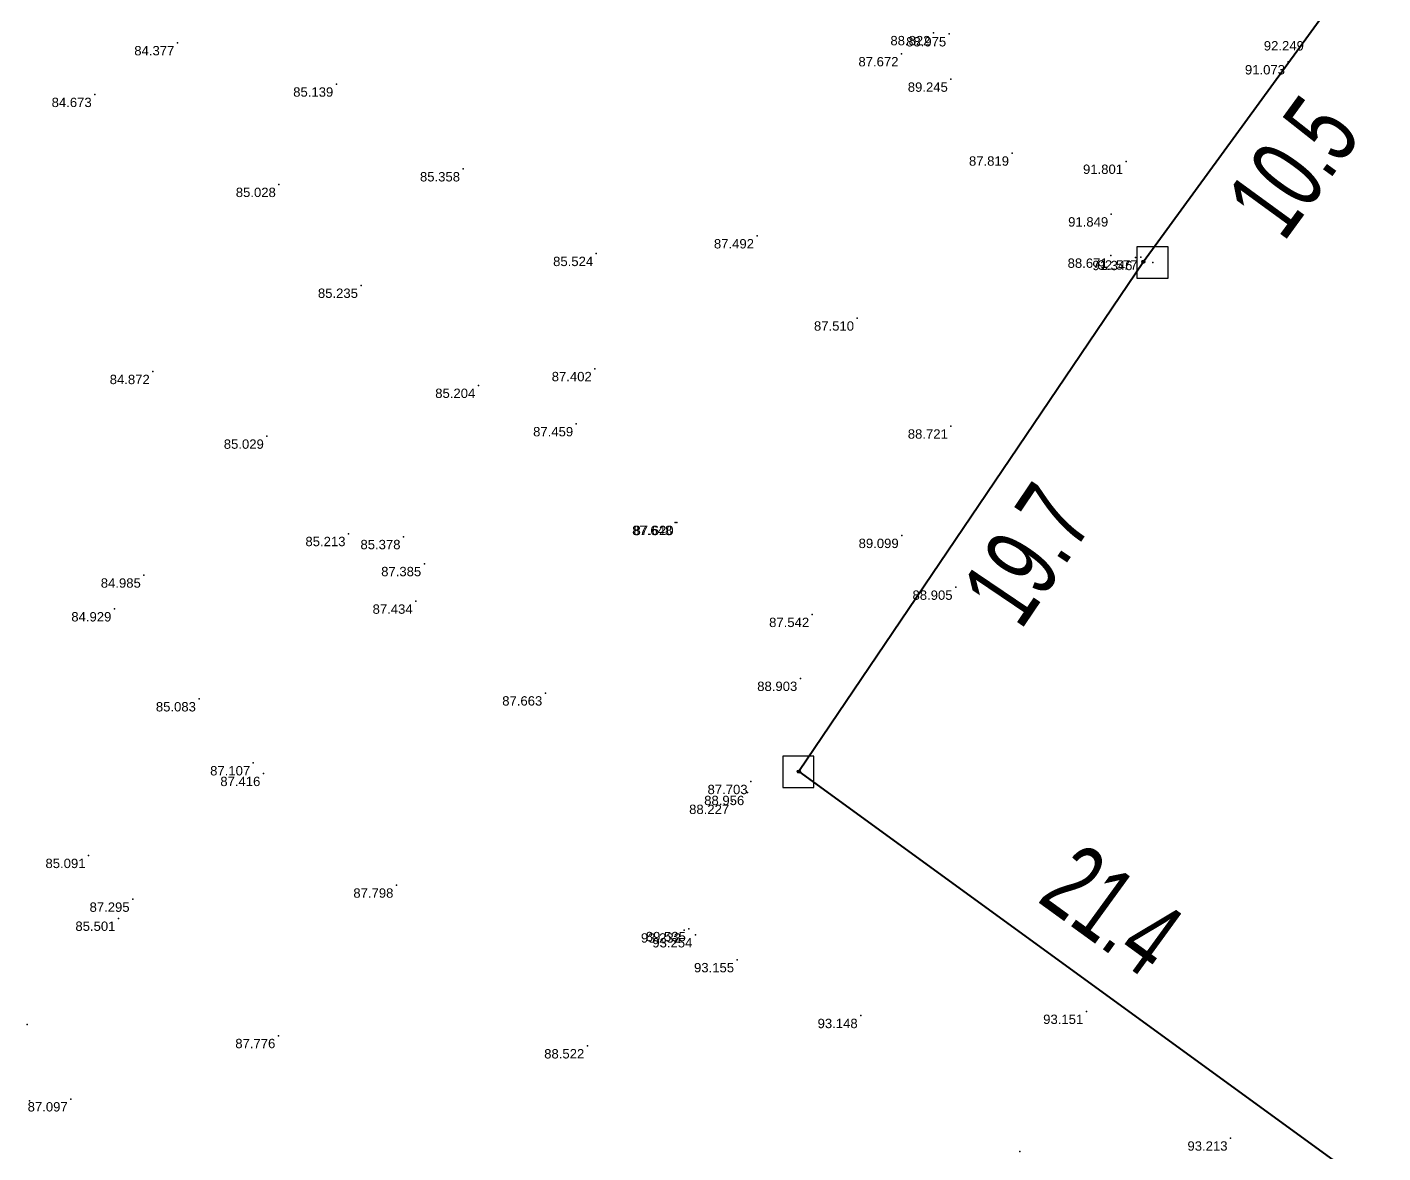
# Model space of a CAD drawing. Header units: millimetres. Extents: x 706139 to 707011, y 753722 to 954403.
# Drawn here: x 706416.78 to 706460.18, y 954221.62 to 954257.67 of the extents above; entities that cross this region are included whole.
import ezdxf
from ezdxf.enums import TextEntityAlignment as Align

# ---------------------------------------------------------------- set-up
doc = ezdxf.new("R2010")
doc.units = ezdxf.units.MM
doc.linetypes.add('SOLID_LINE', pattern=[0])
doc.layers.add('BD', color=1, linetype='Continuous', lineweight=40)
doc.layers.add('BD SYMBOL', color=7, linetype='Continuous', lineweight=30)
for name, color, linetype in [('dim', 7, 'Continuous'), ('Height', 7, 'Continuous'), ('SY SYMBOL', 7, 'Continuous')]:
    doc.layers.add(name, color=color, linetype=linetype)
doc.styles.add('DIM', font='ARIALN.TTF', dxfattribs={"width": 0.8, "height": 2.4})
doc.styles.get("Standard").update_dxf_attribs({"font": 'arial.ttf'})
doc.dimstyles.get("Standard").update_dxf_attribs({"dimtxt": 0.18, "dimasz": 0.18, "dimexe": 0.18, "dimexo": 0.0625, "dimgap": 0.09, "dimtad": 0, "dimtih": 1, "dimtoh": 1, "dimdec": 4, "dimzin": 0, "dimdsep": 46, "dimtxsty": 'Standard', "dimcen": 0.09, "dimadec": 0, "dimazin": 0, "dimtfac": 1, "dimtdec": 4, "dimtofl": 0, "dimtmove": 0, "dimatfit": 3, "dimfxl": 1, "dimtolj": 1, "dimtzin": 0, "dimarcsym": 0})

# ---------------------------------------------------------------- blocks, each defined once
blk = doc.blocks.new('BD')
at = {"linetype": 'ByBlock'}
for p, q in [((-0.037, -0.034), (0.037, 0.034)), ((-0.035, 0.035), (0.035, -0.035))]:
    blk.add_line(p, q, dxfattribs=at)
blk.add_circle((0, 0), 0.05)
blk.add_point((0, 0))
blk = doc.blocks.new('SYSTONE')
at = {"color": 6}
blk.add_polyline3d([(-0.256, -0.003, 0), (-0.256, -0.253, 0), (0.244, -0.253, 0), (0.244, 0.247, 0), (-0.256, 0.247, 0), (-0.256, -0.003, 0)], close=True, dxfattribs=at)
blk.add_point((0, 0), dxfattribs=at)
blk = doc.blocks.new('*D33')
at = {"layer": 'Defpoints', "color": 0, "transparency": 16777216}
for p in [(707707.544, 954227.462), (707701.331, 954218.939), (707703.021, 954217.707)]:
    blk.add_point(p, dxfattribs=at)
at = {"layer": 'dim', "color": 0, "transparency": 16777216, "insert": (707706.127, 954221.969), "char_height": 2.4, "attachment_point": 5, "rotation": 53.9091, "style": 'DIM'}
blk.add_mtext('\\A1;10.5', dxfattribs=at)
blk = doc.blocks.new('*D34')
at = {"layer": 'Defpoints', "color": 0, "transparency": 16777216}
for p in [(707701.331, 954218.939), (707690.298, 954202.609), (707692.109, 954201.386)]:
    blk.add_point(p, dxfattribs=at)
at = {"layer": 'dim', "color": 0, "transparency": 16777216, "insert": (707697.625, 954209.551), "char_height": 2.4, "attachment_point": 5, "rotation": 55.956, "style": 'DIM'}
blk.add_mtext('\\A1;19.7', dxfattribs=at)
blk = doc.blocks.new('*D35')
at = {"layer": 'Defpoints', "color": 0, "transparency": 16777216}
for p in [(707690.298, 954202.609), (707708.996, 954191.889), (707707.632, 954190.012)]:
    blk.add_point(p, dxfattribs=at)
at = {"layer": 'dim', "color": 0, "transparency": 16777216, "insert": (707700.329, 954198.188), "char_height": 2.4, "attachment_point": 5, "rotation": 323.9933, "style": 'DIM'}
blk.add_mtext('\\A1;21.4', dxfattribs=at)
blk = doc.blocks.new('FGHFGH')
at = {"layer": 'BD'}
for p, q in [((707707.54374, 954227.4622), (707701.33074, 954218.9392)), ((707701.33074, 954218.9392), (707690.29774, 954202.6092)), ((707690.29774, 954202.6092), (707707.63174, 954190.0122))]:
    blk.add_line(p, q, dxfattribs=at)
at = {"layer": 'BD SYMBOL'}
for p in [(707701.33074, 954218.9392), (707690.29774, 954202.6092)]:
    blk.add_blockref('BD', p, dxfattribs=at)
at = {"layer": 'SY SYMBOL', "xscale": 2, "yscale": 2, "zscale": 2}
for p in [(707701.62974, 954218.9192), (707690.29474, 954202.6122)]:
    blk.add_blockref('SYSTONE', p, dxfattribs=at)
at = {"layer": 'dim'}
for p1, p2, distance, picture, middle in [((707707.54374, 954227.4622), (707701.33074, 954218.9392), 2.09153, '*D33', (707706.12737, 954221.96865)), ((707701.33074, 954218.9392), (707690.29774, 954202.6092), 2.18533, '*D34', (707697.62502, 954209.55079)), ((707690.29774, 954202.6092), (707707.63174, 954190.0122), 2.32065, '*D35', (707700.329, 954198.18799))]:
    dim = blk.add_aligned_dim(p1=p1, p2=p2, distance=distance, dimstyle='Standard', dxfattribs=at)
    dim.commit()
    dim.dimension.update_dxf_attribs({"geometry": picture, "text_midpoint": middle})

msp = doc.modelspace()

# ---------------------------------------------------------------- linework, layer by layer
at = {"color": 0, "linetype": 'SOLID_LINE'}
for p in [(706445.7919, 954257.4868, 88.822), (706445.7919, 954257.4868, 88.822), (706445.7919, 954257.4868, 88.822), (706446.2959, 954257.4506, 88.9753), (706446.2959, 954257.4506, 88.9753), (706446.2959, 954257.4506, 88.9753), (706457.7453, 954257.3211, 92.249), (706457.7453, 954257.3211, 92.249), (706457.7453, 954257.3211, 92.249), (706421.5878, 954257.1648, 84.3768), (706421.5878, 954257.1648, 84.3768), (706421.5878, 954257.1648, 84.3768), (706444.7684, 954256.812, 87.6717), (706444.7684, 954256.812, 87.6717), (706444.7684, 954256.812, 87.6717), (706457.1412, 954256.5538, 91.0727), (706457.1412, 954256.5538, 91.0727), (706457.1412, 954256.5538, 91.0727), (706446.348, 954255.9985, 89.245), (706446.348, 954255.9985, 89.245), (706446.348, 954255.9985, 89.245), (706426.6744, 954255.8409, 85.1386), (706426.6744, 954255.8409, 85.1386), (706426.6744, 954255.8409, 85.1386), (706418.9419, 954255.5091, 84.6731), (706418.9419, 954255.5091, 84.6731), (706418.9419, 954255.5091, 84.6731), (706448.3071, 954253.6307, 87.8187), (706448.3071, 954253.6307, 87.8187), (706448.3071, 954253.6307, 87.8187), (706430.7323, 954253.1265, 85.358), (706430.7323, 954253.1265, 85.358), (706430.7323, 954253.1265, 85.358), (706451.9576, 954253.3675, 91.8007), (706451.9576, 954253.3675, 91.8007), (706451.9576, 954253.3675, 91.8007), (706424.8369, 954252.6272, 85.0279), (706424.8369, 954252.6272, 85.0279), (706424.8369, 954252.6272, 85.0279), (706451.4818, 954251.6817, 91.8486), (706451.4818, 954251.6817, 91.8486), (706451.4818, 954251.6817, 91.8486), (706440.1426, 954250.9812, 87.4918), (706440.1426, 954250.9812, 87.4918), (706440.1426, 954250.9812, 87.4918), (706434.995, 954250.4161, 85.5239), (706434.995, 954250.4161, 85.5239), (706434.995, 954250.4161, 85.5239), (706451.4652, 954250.3601, 88.6705), (706451.4652, 954250.3601, 88.6705), (706451.4652, 954250.3601, 88.6705), (706452.2578, 954250.2862, 91.3457), (706452.2578, 954250.2862, 91.3457), (706452.2578, 954250.2862, 91.3457), (706452.4258, 954250.3018, 92.5773), (706452.4258, 954250.3018, 92.5773), (706452.4258, 954250.3018, 92.5773), (706427.4655, 954249.3969, 85.2346), (706427.4655, 954249.3969, 85.2346), (706427.4655, 954249.3969, 85.2346), (706443.3452, 954248.3477, 87.5101), (706443.3452, 954248.3477, 87.5101), (706443.3452, 954248.3477, 87.5101), (706420.8009, 954246.6355, 84.8723), (706420.8009, 954246.6355, 84.8723), (706420.8009, 954246.6355, 84.8723), (706434.9501, 954246.7275, 87.4021), (706434.9501, 954246.7275, 87.4021), (706434.9501, 954246.7275, 87.4021), (706431.2214, 954246.1922, 85.2036), (706431.2214, 954246.1922, 85.2036), (706431.2214, 954246.1922, 85.2036), (706434.3543, 954244.963, 87.4586), (706434.3543, 954244.963, 87.4586), (706434.3543, 954244.963, 87.4586), (706446.3486, 954244.889, 88.7208), (706446.3486, 954244.889, 88.7208), (706446.3486, 954244.889, 88.7208), (706424.4521, 954244.5652, 85.0287), (706424.4521, 954244.5652, 85.0287), (706424.4521, 954244.5652, 85.0287), (706437.5253, 954241.8006, 87.6477), (706437.5253, 954241.8006, 87.6477), (706437.5253, 954241.8006, 87.6477), (706437.5683, 954241.7999, 87.6201), (706437.5683, 954241.7999, 87.6201), (706437.5683, 954241.7999, 87.6201), (706427.0662, 954241.446, 85.2125), (706427.0662, 954241.446, 85.2125), (706427.0662, 954241.446, 85.2125), (706428.8275, 954241.3481, 85.3776), (706428.8275, 954241.3481, 85.3776), (706428.8275, 954241.3481, 85.3776), (706444.7744, 954241.386, 89.099), (706444.7744, 954241.386, 89.099), (706444.7744, 954241.386, 89.099), (706429.4911, 954240.4835, 87.3849), (706429.4911, 954240.4835, 87.3849), (706429.4911, 954240.4835, 87.3849), (706420.5147, 954240.1163, 84.9854), (706420.5147, 954240.1163, 84.9854), (706420.5147, 954240.1163, 84.9854), (706446.4995, 954239.7281, 88.905), (706446.4995, 954239.7281, 88.905), (706446.4995, 954239.7281, 88.905), (706429.2164, 954239.2808, 87.4338), (706429.2164, 954239.2808, 87.4338), (706429.2164, 954239.2808, 87.4338), (706419.5715, 954239.035, 84.9293), (706419.5715, 954239.035, 84.9293), (706419.5715, 954239.035, 84.9293), (706441.9095, 954238.8558, 87.542), (706441.9095, 954238.8558, 87.542), (706441.9095, 954238.8558, 87.542), (706441.5287, 954236.8088, 88.903), (706441.5287, 954236.8088, 88.903), (706441.5287, 954236.8088, 88.903), (706422.2783, 954236.1532, 85.0826), (706422.2783, 954236.1532, 85.0826), (706422.2783, 954236.1532, 85.0826), (706433.366, 954236.341, 87.6635), (706433.366, 954236.341, 87.6635), (706433.366, 954236.341, 87.6635), (706424.0159, 954234.1043, 87.1069), (706424.0159, 954234.1043, 87.1069), (706424.0159, 954234.1043, 87.1069), (706424.3413, 954233.7631, 87.4164), (706424.3413, 954233.7631, 87.4164), (706424.3413, 954233.7631, 87.4164), (706439.9383, 954233.5045, 87.7033), (706439.9383, 954233.5045, 87.7033), (706439.9383, 954233.5045, 87.7033), (706439.831, 954233.1536, 88.956), (706439.831, 954233.1536, 88.956), (706439.831, 954233.1536, 88.956), (706439.349, 954232.8685, 88.227), (706439.349, 954232.8685, 88.227), (706439.349, 954232.8685, 88.227), (706418.7443, 954231.1373, 85.0906), (706418.7443, 954231.1373, 85.0906), (706418.7443, 954231.1373, 85.0906), (706428.5998, 954230.1878, 87.798), (706428.5998, 954230.1878, 87.798), (706428.5998, 954230.1878, 87.798), (706420.1556, 954229.7364, 87.2953), (706420.1556, 954229.7364, 87.2953), (706420.1556, 954229.7364, 87.2953), (706419.7025, 954229.1261, 85.5013), (706419.7025, 954229.1261, 85.5013), (706419.7025, 954229.1261, 85.5013), (706437.8061, 954228.7496, 93.2317), (706437.8061, 954228.7496, 93.2317), (706437.8061, 954228.7496, 93.2317), (706437.9621, 954228.7936, 89.5347), (706437.9621, 954228.7936, 89.5347), (706437.9621, 954228.7936, 89.5347), (706438.1709, 954228.5958, 93.2545), (706438.1709, 954228.5958, 93.2545), (706438.1709, 954228.5958, 93.2545), (706439.5057, 954227.7985, 93.1554), (706439.5057, 954227.7985, 93.1554), (706439.5057, 954227.7985, 93.1554), (706450.6826, 954226.1444, 93.1512), (706450.6826, 954226.1444, 93.1512), (706450.6826, 954226.1444, 93.1512), (706416.775, 954225.724, 86.958), (706416.775, 954225.724, 86.958), (706416.775, 954225.724, 86.958), (706443.4623, 954226.0106, 93.1476), (706443.4623, 954226.0106, 93.1476), (706443.4623, 954226.0106, 93.1476), (706424.8207, 954225.3685, 87.776), (706424.8207, 954225.3685, 87.776), (706424.8207, 954225.3685, 87.776), (706434.7095, 954225.0398, 88.522), (706434.7095, 954225.0398, 88.522), (706434.7095, 954225.0398, 88.522), (706416.8549, 954223.2881, 85.666), (706416.8549, 954223.2881, 85.666), (706416.8549, 954223.2881, 85.666), (706418.1738, 954223.3415, 87.0975), (706418.1738, 954223.3415, 87.0975), (706418.1738, 954223.3415, 87.0975), (706455.3009, 954222.087, 93.2126), (706455.3009, 954222.087, 93.2126), (706455.3009, 954222.087, 93.2126), (706448.5564, 954221.6634, 93.3193), (706448.5564, 954221.6634, 93.3193), (706448.5564, 954221.6634, 93.3193)]:
    msp.add_point(p, dxfattribs=at)

# ---------------------------------------------------------------- block references
msp.add_blockref('FGHFGH', (-1248.8207, 31.2158))

# ---------------------------------------------------------------- texts
at = {"layer": 'Height', "color": 4, "linetype": 'SOLID_LINE'}
for s, p in [('88.822', (706445.6919, 954257.3868, 88.822)), ('88.822', (706445.6919, 954257.3868, 88.822)), ('88.822', (706445.6919, 954257.3868, 88.822)), ('88.975', (706446.1959, 954257.3506, 88.9753)), ('88.975', (706446.1959, 954257.3506, 88.9753)), ('88.975', (706446.1959, 954257.3506, 88.9753)), ('84.377', (706421.4878, 954257.0648, 84.3768)), ('84.377', (706421.4878, 954257.0648, 84.3768)), ('84.377', (706421.4878, 954257.0648, 84.3768)), ('92.249', (706457.6453, 954257.2211, 92.249)), ('92.249', (706457.6453, 954257.2211, 92.249)), ('92.249', (706457.6453, 954257.2211, 92.249)), ('87.672', (706444.6684, 954256.712, 87.6717)), ('87.672', (706444.6684, 954256.712, 87.6717)), ('87.672', (706444.6684, 954256.712, 87.6717)), ('91.073', (706457.0412, 954256.4538, 91.0727)), ('91.073', (706457.0412, 954256.4538, 91.0727)), ('91.073', (706457.0412, 954256.4538, 91.0727)), ('85.139', (706426.5744, 954255.7409, 85.1386)), ('85.139', (706426.5744, 954255.7409, 85.1386)), ('85.139', (706426.5744, 954255.7409, 85.1386)), ('89.245', (706446.248, 954255.8985, 89.245)), ('89.245', (706446.248, 954255.8985, 89.245)), ('89.245', (706446.248, 954255.8985, 89.245)), ('84.673', (706418.8419, 954255.4091, 84.6731)), ('84.673', (706418.8419, 954255.4091, 84.6731)), ('84.673', (706418.8419, 954255.4091, 84.6731)), ('87.819', (706448.2071, 954253.5307, 87.8187)), ('87.819', (706448.2071, 954253.5307, 87.8187)), ('87.819', (706448.2071, 954253.5307, 87.8187)), ('85.358', (706430.6323, 954253.0265, 85.358)), ('85.358', (706430.6323, 954253.0265, 85.358)), ('85.358', (706430.6323, 954253.0265, 85.358)), ('91.801', (706451.8576, 954253.2675, 91.8007)), ('91.801', (706451.8576, 954253.2675, 91.8007)), ('91.801', (706451.8576, 954253.2675, 91.8007)), ('85.028', (706424.7369, 954252.5272, 85.0279)), ('85.028', (706424.7369, 954252.5272, 85.0279)), ('85.028', (706424.7369, 954252.5272, 85.0279)), ('91.849', (706451.3818, 954251.5817, 91.8486)), ('91.849', (706451.3818, 954251.5817, 91.8486)), ('91.849', (706451.3818, 954251.5817, 91.8486)), ('87.492', (706440.0426, 954250.8812, 87.4918)), ('87.492', (706440.0426, 954250.8812, 87.4918)), ('87.492', (706440.0426, 954250.8812, 87.4918)), ('85.524', (706434.895, 954250.3161, 85.5239)), ('85.524', (706434.895, 954250.3161, 85.5239)), ('85.524', (706434.895, 954250.3161, 85.5239)), ('88.671', (706451.3652, 954250.2601, 88.6705)), ('88.671', (706451.3652, 954250.2601, 88.6705)), ('88.671', (706451.3652, 954250.2601, 88.6705)), ('91.346', (706452.1578, 954250.1862, 91.3457)), ('91.346', (706452.1578, 954250.1862, 91.3457)), ('91.346', (706452.1578, 954250.1862, 91.3457)), ('92.577', (706452.3258, 954250.2018, 92.5773)), ('92.577', (706452.3258, 954250.2018, 92.5773)), ('92.577', (706452.3258, 954250.2018, 92.5773)), ('85.235', (706427.3655, 954249.2969, 85.2346)), ('85.235', (706427.3655, 954249.2969, 85.2346)), ('85.235', (706427.3655, 954249.2969, 85.2346)), ('87.510', (706443.2452, 954248.2477, 87.5101)), ('87.510', (706443.2452, 954248.2477, 87.5101)), ('87.510', (706443.2452, 954248.2477, 87.5101)), ('84.872', (706420.7009, 954246.5355, 84.8723)), ('84.872', (706420.7009, 954246.5355, 84.8723)), ('84.872', (706420.7009, 954246.5355, 84.8723)), ('87.402', (706434.8501, 954246.6275, 87.4021)), ('87.402', (706434.8501, 954246.6275, 87.4021)), ('87.402', (706434.8501, 954246.6275, 87.4021)), ('85.204', (706431.1214, 954246.0922, 85.2036)), ('85.204', (706431.1214, 954246.0922, 85.2036)), ('85.204', (706431.1214, 954246.0922, 85.2036)), ('87.459', (706434.2543, 954244.863, 87.4586)), ('87.459', (706434.2543, 954244.863, 87.4586)), ('87.459', (706434.2543, 954244.863, 87.4586)), ('88.721', (706446.2486, 954244.789, 88.7208)), ('88.721', (706446.2486, 954244.789, 88.7208)), ('88.721', (706446.2486, 954244.789, 88.7208)), ('85.029', (706424.3521, 954244.4652, 85.0287)), ('85.029', (706424.3521, 954244.4652, 85.0287)), ('85.029', (706424.3521, 954244.4652, 85.0287)), ('87.648', (706437.4253, 954241.7006, 87.6477)), ('87.648', (706437.4253, 954241.7006, 87.6477)), ('87.648', (706437.4253, 954241.7006, 87.6477)), ('87.620', (706437.4683, 954241.6999, 87.6201)), ('87.620', (706437.4683, 954241.6999, 87.6201)), ('87.620', (706437.4683, 954241.6999, 87.6201)), ('85.213', (706426.9662, 954241.346, 85.2125)), ('85.213', (706426.9662, 954241.346, 85.2125)), ('85.213', (706426.9662, 954241.346, 85.2125)), ('85.378', (706428.7275, 954241.2481, 85.3776)), ('85.378', (706428.7275, 954241.2481, 85.3776)), ('85.378', (706428.7275, 954241.2481, 85.3776)), ('89.099', (706444.6744, 954241.286, 89.099)), ('89.099', (706444.6744, 954241.286, 89.099)), ('89.099', (706444.6744, 954241.286, 89.099)), ('87.385', (706429.3911, 954240.3835, 87.3849)), ('87.385', (706429.3911, 954240.3835, 87.3849)), ('87.385', (706429.3911, 954240.3835, 87.3849)), ('84.985', (706420.4147, 954240.0163, 84.9854)), ('84.985', (706420.4147, 954240.0163, 84.9854)), ('84.985', (706420.4147, 954240.0163, 84.9854)), ('88.905', (706446.3995, 954239.6281, 88.905)), ('88.905', (706446.3995, 954239.6281, 88.905)), ('88.905', (706446.3995, 954239.6281, 88.905)), ('87.434', (706429.1164, 954239.1808, 87.4338)), ('87.434', (706429.1164, 954239.1808, 87.4338)), ('87.434', (706429.1164, 954239.1808, 87.4338)), ('84.929', (706419.4715, 954238.935, 84.9293)), ('84.929', (706419.4715, 954238.935, 84.9293)), ('84.929', (706419.4715, 954238.935, 84.9293)), ('87.542', (706441.8095, 954238.7558, 87.542)), ('87.542', (706441.8095, 954238.7558, 87.542)), ('87.542', (706441.8095, 954238.7558, 87.542)), ('88.903', (706441.4287, 954236.7088, 88.903)), ('88.903', (706441.4287, 954236.7088, 88.903)), ('88.903', (706441.4287, 954236.7088, 88.903)), ('85.083', (706422.1783, 954236.0532, 85.0826)), ('85.083', (706422.1783, 954236.0532, 85.0826)), ('85.083', (706422.1783, 954236.0532, 85.0826)), ('87.663', (706433.266, 954236.241, 87.6635)), ('87.663', (706433.266, 954236.241, 87.6635)), ('87.663', (706433.266, 954236.241, 87.6635)), ('87.107', (706423.9159, 954234.0043, 87.1069)), ('87.107', (706423.9159, 954234.0043, 87.1069)), ('87.107', (706423.9159, 954234.0043, 87.1069)), ('87.416', (706424.2413, 954233.6631, 87.4164)), ('87.416', (706424.2413, 954233.6631, 87.4164)), ('87.416', (706424.2413, 954233.6631, 87.4164)), ('88.956', (706439.731, 954233.0536, 88.956)), ('88.956', (706439.731, 954233.0536, 88.956)), ('88.956', (706439.731, 954233.0536, 88.956)), ('87.703', (706439.8383, 954233.4045, 87.7033)), ('87.703', (706439.8383, 954233.4045, 87.7033)), ('87.703', (706439.8383, 954233.4045, 87.7033)), ('88.227', (706439.249, 954232.7685, 88.227)), ('88.227', (706439.249, 954232.7685, 88.227)), ('88.227', (706439.249, 954232.7685, 88.227)), ('85.091', (706418.6443, 954231.0373, 85.0906)), ('85.091', (706418.6443, 954231.0373, 85.0906)), ('85.091', (706418.6443, 954231.0373, 85.0906)), ('87.798', (706428.4998, 954230.0878, 87.798)), ('87.798', (706428.4998, 954230.0878, 87.798)), ('87.798', (706428.4998, 954230.0878, 87.798)), ('87.295', (706420.0556, 954229.6364, 87.2953)), ('87.295', (706420.0556, 954229.6364, 87.2953)), ('87.295', (706420.0556, 954229.6364, 87.2953)), ('85.501', (706419.6025, 954229.0261, 85.5013)), ('85.501', (706419.6025, 954229.0261, 85.5013)), ('85.501', (706419.6025, 954229.0261, 85.5013)), ('93.232', (706437.7061, 954228.6496, 93.2317)), ('93.232', (706437.7061, 954228.6496, 93.2317)), ('93.232', (706437.7061, 954228.6496, 93.2317)), ('89.535', (706437.8621, 954228.6936, 89.5347)), ('89.535', (706437.8621, 954228.6936, 89.5347)), ('89.535', (706437.8621, 954228.6936, 89.5347)), ('93.254', (706438.0709, 954228.4958, 93.2545)), ('93.254', (706438.0709, 954228.4958, 93.2545)), ('93.254', (706438.0709, 954228.4958, 93.2545)), ('93.155', (706439.4057, 954227.6985, 93.1554)), ('93.155', (706439.4057, 954227.6985, 93.1554)), ('93.155', (706439.4057, 954227.6985, 93.1554)), ('93.151', (706450.5826, 954226.0444, 93.1512)), ('93.151', (706450.5826, 954226.0444, 93.1512)), ('93.151', (706450.5826, 954226.0444, 93.1512)), ('93.148', (706443.3623, 954225.9106, 93.1476)), ('93.148', (706443.3623, 954225.9106, 93.1476)), ('93.148', (706443.3623, 954225.9106, 93.1476)), ('87.776', (706424.7207, 954225.2685, 87.776)), ('87.776', (706424.7207, 954225.2685, 87.776)), ('87.776', (706424.7207, 954225.2685, 87.776)), ('88.522', (706434.6095, 954224.9398, 88.522)), ('88.522', (706434.6095, 954224.9398, 88.522)), ('88.522', (706434.6095, 954224.9398, 88.522)), ('87.097', (706418.0738, 954223.2415, 87.0975)), ('87.097', (706418.0738, 954223.2415, 87.0975)), ('87.097', (706418.0738, 954223.2415, 87.0975)), ('93.213', (706455.2009, 954221.987, 93.2126)), ('93.213', (706455.2009, 954221.987, 93.2126)), ('93.213', (706455.2009, 954221.987, 93.2126))]:
    msp.add_text(s, height=0.3, dxfattribs=at).set_placement(p, align=Align.TOP_RIGHT)

doc.saveas('drawing.dxf')
